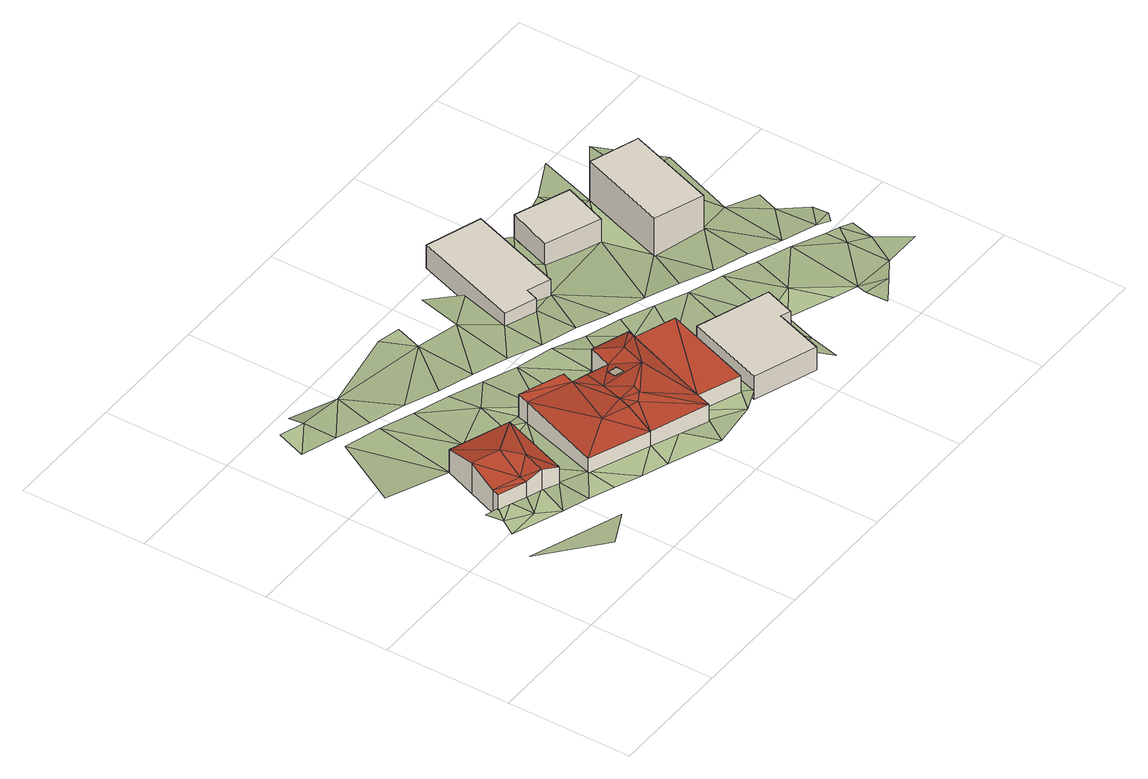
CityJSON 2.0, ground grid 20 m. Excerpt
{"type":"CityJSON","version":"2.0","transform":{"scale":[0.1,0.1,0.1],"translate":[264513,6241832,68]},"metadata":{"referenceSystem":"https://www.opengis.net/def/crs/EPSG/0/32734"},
"CityObjects":{
"building1":{"type":"Building","attributes":{"address":"43 Ritchie Street University Estate Cape Town","building":"house","building:levels":1,"building_height":4.1,"roof_height":78.2,"ground_height":73.1,"plus_code":"4FRW3F72+2W8"},"geometry":[{"type":"Solid","lod":"2","boundaries":[[[[0,1,2]],[[0,2,3]],[[4,5,6]],[[4,6,7]],[[2,8,3]],[[3,8,9]],[[9,8,10]],[[7,6,10]],[[7,10,8]],[[1,4,7]],[[1,7,2]],[[2,7,8]],[[11,12,6,5]],[[12,13,10,6]],[[13,14,9,10]],[[14,15,3,9]],[[15,16,0,3]],[[16,17,1,0]],[[17,18,4,1]],[[18,11,5,4]],[[18,17,16,15,14,13,12,11]]]],"semantics":{"surfaces":[{"type":"RoofSurface"},{"type":"WallSurface"},{"type":"GroundSurface"}],"values":[[0,0,0,0,0,0,0,0,0,0,0,0,1,1,1,1,1,1,1,1,2]]}}]},
"building2":{"type":"Building","attributes":{"address":"45 Ritchie Street University Estate Cape Town","building":"house","building:levels":1,"building_height":4.1,"roof_height":77.9,"ground_height":72.9,"plus_code":"4FRW3F72+2X5"},"geometry":[{"type":"Solid","lod":"2","boundaries":[[[[19,20,21]],[[21,20,22]],[[21,23,19]],[[24,23,25]],[[24,25,26]],[[23,21,25]],[[25,21,27]],[[22,27,21]],[[28,25,27]],[[28,29,25]],[[30,31,22,20]],[[31,32,27,22]],[[32,33,28,27]],[[33,34,29,28]],[[34,35,25,29]],[[35,36,26,25]],[[36,37,24,26]],[[37,38,23,24]],[[38,39,19,23]],[[39,30,20,19]],[[39,38,37,36,35,34,33,32,31,30]]]],"semantics":{"surfaces":[{"type":"RoofSurface"},{"type":"WallSurface"},{"type":"GroundSurface"}],"values":[[0,0,0,0,0,0,0,0,0,0,1,1,1,1,1,1,1,1,1,1,2]]}}]},
"building3":{"type":"Building","attributes":{"address":"47 Ritchie Street University Estate Cape Town","building":"house","building:levels":1,"building_height":4.1,"roof_height":77.9,"ground_height":72.9,"plus_code":"4FRW3F63+X2W"},"children":["building3-1"],"geometry":[{"type":"Solid","lod":"2","boundaries":[[[[22,20,40]],[[41,40,42]],[[42,40,20]],[[43,41,44]],[[45,44,46]],[[45,46,47]],[[42,48,41]],[[41,48,44]],[[44,48,46]],[[45,47,49]],[[49,50,45]],[[45,50,44]],[[29,28,50]],[[50,28,44]],[[44,28,43]],[[22,40,27]],[[28,27,43]],[[43,27,41]],[[41,27,40]],[[30,51,42,20]],[[51,52,48,42]],[[52,53,46,48]],[[53,54,47,46]],[[54,55,49,47]],[[55,56,50,49]],[[56,34,29,50]],[[34,33,28,29]],[[33,32,27,28]],[[32,31,22,27]],[[31,30,20,22]],[[31,32,33,34,56,55,54,53,52,51,30]]]],"semantics":{"surfaces":[{"type":"RoofSurface"},{"type":"WallSurface"},{"type":"GroundSurface"}],"values":[[0,0,0,0,0,0,0,0,0,0,0,0,0,0,0,0,0,0,0,1,1,1,1,1,1,1,1,1,1,1,2]]}}]},
"building3-1":{"type":"BuildingInstallation","parents":["building3"],"geometry":[{"type":"Solid","lod":"2","boundaries":[[[[57,58,59,60]],[[58,61,62,59]],[[61,63,64,62]],[[63,57,60,64]],[[60,59,62,64]],[[63,61,58,57]]]]}]},
"building4":{"type":"Building","attributes":{"address":"47A Ritchie Street University Estate Cape Town","building":"house","building:levels":1,"building_height":4.1,"roof_height":78.1,"ground_height":72.7,"plus_code":"4FRW3F63+X3M"},"geometry":[{"type":"Solid","lod":"2","boundaries":[[[[65,66,67]],[[67,66,68]],[[69,70,66,65]],[[70,71,68,66]],[[71,72,67,68]],[[72,69,65,67]],[[72,71,70,69]]]],"semantics":{"surfaces":[{"type":"RoofSurface"},{"type":"WallSurface"},{"type":"GroundSurface"}],"values":[[0,0,1,1,1,1,2]]}}]},
"building5":{"type":"Building","attributes":{"address":"49 Ritchie Street University Estate Cape Town","building":"house","building:levels":1,"building_height":4.1,"roof_height":77.1,"ground_height":72.6,"plus_code":"4FRW3F63+X4F"},"geometry":[{"type":"Solid","lod":"1","boundaries":[[[[73,74,75,76]],[[74,77,78,75]],[[77,79,80,78]],[[79,81,82,80]],[[81,83,84,82]],[[83,73,76,84]],[[76,75,78,80,82,84]],[[83,81,79,77,74,73]]]]}]},
"building6":{"type":"Building","attributes":{"address":"24 Selbourne Road University Estate Cape Town","building":"house","building:levels":1,"building_height":4.1,"roof_height":75.1,"ground_height":69.5,"plus_code":"4FRW3F73+439"},"geometry":[{"type":"Solid","lod":"1","boundaries":[[[[85,86,87,88]],[[86,89,90,87]],[[89,91,92,90]],[[91,93,94,92]],[[93,95,96,94]],[[95,85,88,96]],[[88,87,90,92,94,96]],[[95,93,91,89,86,85]]]]}]},
"building7":{"type":"Building","attributes":{"address":"26 Selbourne Road University Estate Cape Town","building":"house","building:levels":1,"building_height":4.1,"roof_height":74.2,"ground_height":69.7,"plus_code":"4FRW3F73+452"},"geometry":[{"type":"Solid","lod":"1","boundaries":[[[[97,98,99,100]],[[98,101,102,99]],[[101,103,104,102]],[[103,97,100,104]],[[100,99,102,104]],[[103,101,98,97]]]]}]},
"building8":{"type":"Building","attributes":{"address":"28 Selbourne Road University Estate Cape Town","building":"house","building:levels":2,"building_height":6.9,"roof_height":76.4,"ground_height":69.5,"plus_code":"4FRW3F73+35H"},"geometry":[{"type":"Solid","lod":"1","boundaries":[[[[105,106,107,108]],[[106,109,110,107]],[[109,111,112,110]],[[111,105,108,112]],[[108,107,110,112]],[[111,109,106,105]]]]}]},
"terrain1":{"type":"TINRelief","geometry":[{"type":"CompositeSurface","lod":"1","boundaries":[[[113,114,115]],[[116,117,118]],[[119,120,118]],[[116,121,117]],[[119,118,122]],[[122,118,117]],[[123,122,117]],[[121,124,117]],[[123,117,124]],[[125,126,16]],[[127,121,128]],[[124,121,127]],[[129,127,128]],[[129,128,130]],[[131,132,133]],[[127,129,134]],[[135,133,132]],[[125,16,136]],[[129,130,137]],[[136,16,138]],[[139,138,16]],[[129,140,134]],[[129,137,141]],[[142,133,135]],[[139,134,140]],[[142,135,143]],[[136,138,144]],[[145,138,139]],[[142,146,133]],[[147,141,137]],[[138,145,148]],[[140,145,139]],[[148,144,138]],[[149,142,143]],[[147,150,141]],[[151,145,140]],[[151,148,145]],[[150,147,152]],[[148,153,144]],[[148,151,154]],[[148,155,153]],[[148,154,155]],[[156,142,149]],[[150,152,157]],[[158,156,149]],[[152,159,157]],[[160,161,36]],[[162,154,36]],[[154,162,155]],[[163,157,159]],[[164,156,158]],[[156,165,142]],[[166,36,161]],[[161,167,166]],[[36,166,162]],[[163,159,168]],[[169,168,159]],[[164,170,171]],[[171,156,164]],[[162,166,172]],[[156,173,165]],[[168,169,174]],[[175,166,176]],[[174,177,168]],[[166,175,172]],[[175,176,178]],[[179,180,170]],[[177,174,181]],[[175,178,182]],[[171,170,180]],[[181,183,177]],[[182,184,185]],[[186,172,175]],[[183,181,187]],[[175,182,188]],[[188,182,185]],[[189,183,187]],[[186,175,188]],[[185,190,188]],[[180,179,191]],[[192,189,187]],[[179,193,191]],[[171,180,194]],[[72,188,190]],[[192,72,189]],[[171,194,195]],[[196,186,188]],[[72,192,197]],[[72,198,188]],[[199,191,193]],[[188,198,196]],[[199,193,200]],[[201,202,203]],[[204,191,199]],[[205,206,201]],[[201,203,205]],[[197,207,72]],[[199,200,208]],[[72,207,198]],[[205,203,209]],[[205,209,210]],[[81,207,197]],[[81,210,209]],[[199,211,212]],[[209,213,81]],[[103,199,208]],[[207,81,214]],[[103,211,199]],[[215,213,209]],[[216,217,208]],[[81,213,214]],[[211,218,212]],[[85,212,218]],[[217,103,208]],[[216,219,217]],[[213,215,220]],[[214,213,221]],[[222,223,224]],[[220,222,224]],[[220,225,213]],[[225,221,213]],[[219,226,217]],[[226,219,227]],[[220,224,228]],[[105,103,217]],[[218,97,229]],[[220,230,225]],[[220,228,230]],[[97,103,105]],[[231,226,227]],[[105,229,97]],[[230,232,225]],[[226,231,233]],[[230,228,234]],[[228,235,234]],[[230,236,232]],[[236,230,234]],[[237,238,231]],[[105,239,229]],[[231,238,233]],[[111,226,233]],[[236,234,240]],[[237,241,242]],[[237,243,238]],[[243,237,242]],[[238,244,233]],[[111,245,105]],[[111,233,246]],[[246,245,111]]]}]}
},
"vertices":[
[110,308,92],[91,258,105],[135,242,105],[205,273,92],[73,211,92],[68,199,92],[112,183,92],[116,195,92],[151,210,101],[164,164,92],[137,174,101],[68,199,51],[112,183,51],[137,174,51],[164,164,51],[205,273,51],[110,308,51],[91,258,51],[73,211,51],
[203,142,90],[298,105,90],[274,168,100],[315,152,100],[255,278,90],[262,297,90],[325,252,90],[332,271,90],[323,172,99],[336,208,96],[349,244,90],[298,105,49],[315,152,49],[323,172,49],[336,208,49],[349,244,49],[325,252,49],[332,271,49],[262,297,49],[255,278,49],[203,142,49],
[331,147,100],[346,155,103],[390,71,90],[352,168,103],[400,188,103],[413,226,103],[452,237,90],[456,248,90],[399,96,90],[397,269,90],[383,232,90],[390,71,49],[399,96,49],[452,237,49],[456,248,49],[397,269,49],[383,232,49],
[365,220,94],[359,204,99],[358,204,100],[365,220,95],[372,199,100],[372,199,102],[378,215,96],[378,215,97],
[452,237,88],[399,96,88],[518,213,88],[466,70,88],[452,237,47],[399,96,47],[466,70,47],[518,213,47],
[477,55,46],[576,20,46],[576,20,87],[477,55,87],[603,97,46],[603,97,87],[619,92,46],[619,92,87],[636,140,46],[636,140,87],[521,180,46],[521,180,87],
[574,572,15],[486,602,15],[486,602,56],[574,572,56],[426,432,15],[426,432,56],[477,415,15],[477,415,56],[484,434,15],[484,434,56],[521,421,15],[521,421,56],
[691,505,17],[605,538,17],[605,538,58],[691,505,58],[577,469,17],[577,469,58],[664,435,17],[664,435,58],
[730,499,15],[680,358,15],[680,358,84],[730,499,84],[758,330,15],[758,330,84],[808,472,15],[808,472,84],
[4,103,72],[90,22,77],[148,50,72],[33,152,69],[86,152,69],[49,177,69],[68,199,68],[50,207,65],[113,122,69],[87,192,68],[112,183,67],[137,174,67],[89,465,38],[11,346,57],[164,164,64],[154,108,69],[203,142,67],[194,93,68],[63,555,34],[43,506,36],[101,542,34],[178,201,64],[96,486,38],[143,445,42],[236,77,67],[170,326,50],[205,273,54],[255,278,54],[298,105,66],[172,534,32],[149,466,38],[196,425,41],[227,300,54],[112,574,20],[278,62,66],[248,350,50],[203,446,41],[344,88,64],[262,297,51],[363,31,64],[249,404,45],[294,285,51],[303,384,42],[331,510,27],[390,71,62],[256,425,40],[439,40,63],[325,252,52],[349,244,52],[356,364,41],[399,96,62],[309,405,42],[314,563,22],[397,269,51],[383,232,54],[466,70,62],[477,55,63],[363,385,42],[392,488,34],[409,343,48],[346,552,27],[488,86,62],[440,292,49],[418,261,49],[480,107,58],[437,254,52],[416,364,39],[426,432,36],[499,118,58],[456,248,52],[494,145,58],[452,237,52],[471,230,50],[462,323,42],[510,149,58],[494,265,47],[506,179,53],[490,223,50],[477,415,34],[521,180,50],[469,344,42],[456,517,28],[419,563,23],[516,303,44],[579,160,46],[569,283,41],[521,421,29],[523,324,38],[590,60,54],[605,7,58],[625,61,50],[484,434,34],[619,92,50],[603,97,54],[622,262,38],[576,303,41],[646,115,46],[625,111,46],[577,469,22],[548,497,26],[700,151,44],[675,242,40],[718,88,45],[630,283,38],[680,358,19],[605,538,18],[683,263,34],[755,74,45],[729,222,37],[748,55,48],[750,21,48],[793,49,45],[782,202,37],[758,330,26],[736,242,37],[830,73,39],[701,564,10],[833,144,36],[790,222,33],[835,181,33],[815,334,21],[863,124,35],[896,75,36],[856,173,33],[843,202,33],[849,274,23],[771,599,5],[877,165,30],[864,193,30],[876,205,30],[879,233,25],[866,311,19],[838,572,1],[874,465,7]
]}
